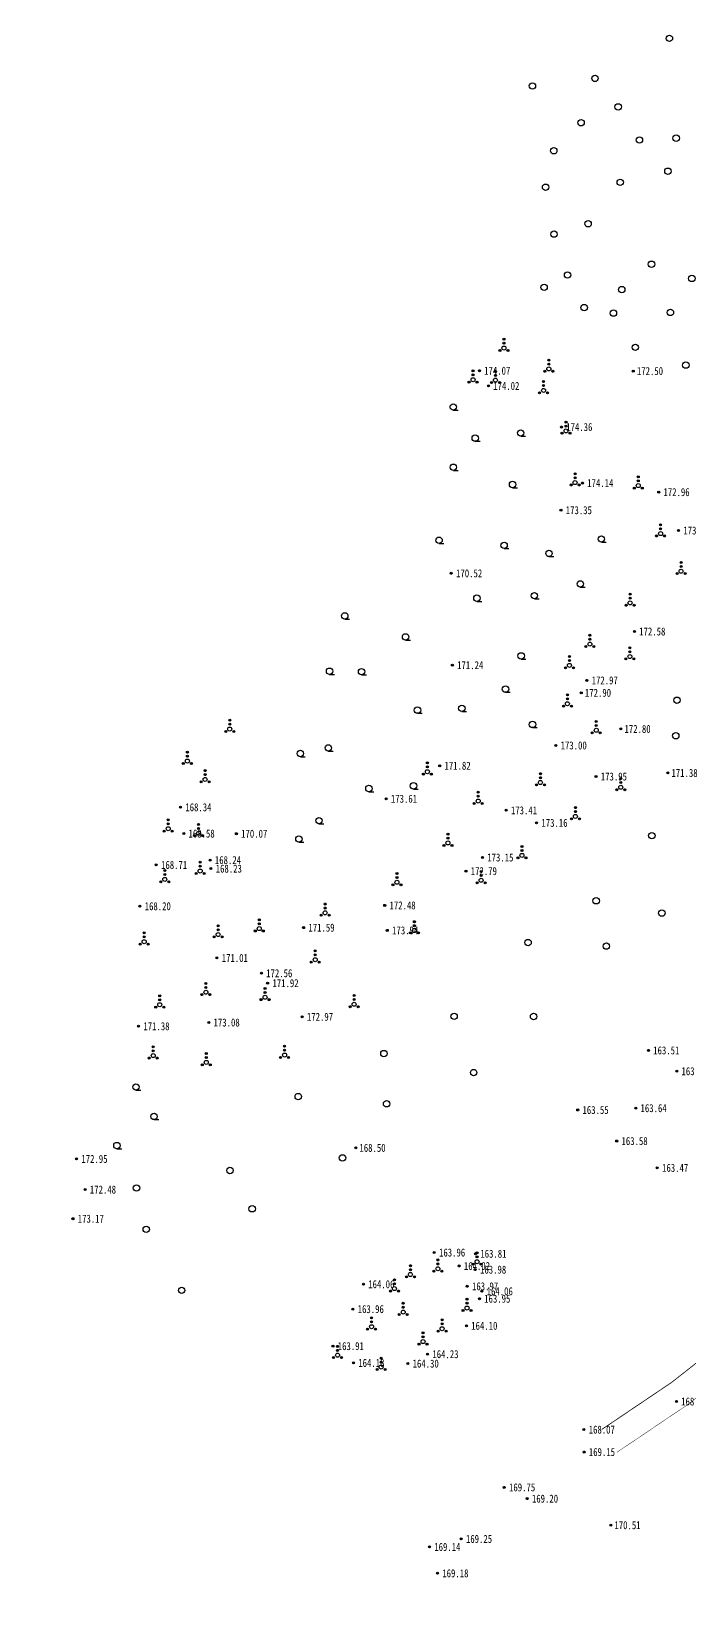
# Model space of a CAD drawing. Header units: millimetres. Extents: x -725 to 2274960, y -506 to 2980382.
# Drawn here: x 574202.6 to 574284.8, y 2880300.3 to 2880496.9 of the extents above; entities that cross this region are included whole.
import ezdxf
from ezdxf.enums import TextEntityAlignment as Align

# ---------------------------------------------------------------- set-up
doc = ezdxf.new("R2010")
doc.units = ezdxf.units.MM
doc.header["$LTSCALE"] = 1000
doc.linetypes.add('X0', pattern=[4, 3, -1])
doc.linetypes.add('X2', pattern=[10, 8, -2])
for name, color, linetype in [('DLSS', 8, 'Continuous'), ('GCD', 8, 'Continuous'), ('JMD', 8, 'Continuous'), ('SXSS', 5, 'Continuous'), ('YHJ_剖面_梁板', 4, 'Continuous'), ('ZBTZ', 8, 'Continuous')]:
    doc.layers.add(name, color=color, linetype=linetype)
doc.linetypes.add('10421', pattern='A,2,[150,AAA.SHX,S=0.5,R=0,X=0,Y=0.5],1e-11', length=2)
doc.linetypes.add('1161', pattern='A,0,[149,AAA.SHX,S=0.15,R=0,X=0,Y=0],-1.6', length=1.6)
doc.linetypes.add('444', pattern='A,4.5,[145,AAA.SHX,S=1,R=0,X=0,Y=1],4.5,-0.5,[146,AAA.SHX,S=1,R=0,X=0,Y=0],-0.5', length=10)

# ---------------------------------------------------------------- blocks, each defined once
blk = doc.blocks.new('gc326')
blk.add_circle((0, 0), 0.8)
blk = doc.blocks.new('gc208')
blk.add_line((0, -0.8), (1.2, -0.8))
blk.add_circle((0, 0), 0.8)
blk = doc.blocks.new('*U36')
at = {"linetype": 'Continuous'}
for points in [[(-0.25, 2.2), (-0.24, 2.12), (-0.24, 2.28)], [(-0.24, 2.28), (-0.2, 2.05), (-0.2, 2.35)], [(-0.2, 2.05), (-0.24, 2.28), (-0.24, 2.12)], [(-0.2, 2.35), (-0.15, 2), (-0.15, 2.4)], [(-0.15, 2), (-0.2, 2.35), (-0.2, 2.05)], [(-0.15, 2.4), (-0.08, 1.96), (-0.08, 2.44)], [(-0.08, 1.96), (-0.15, 2.4), (-0.15, 2)], [(-0.08, 2.44), (0, 1.95), (0, 2.45)], [(0, 1.95), (-0.08, 2.44), (-0.08, 1.96)], [(0, 2.45), (0.08, 1.96), (0.08, 2.44)], [(0.08, 1.96), (0, 2.45), (0, 1.95)], [(0.08, 2.44), (0.15, 2), (0.15, 2.4)], [(0.15, 2), (0.08, 2.44), (0.08, 1.96)], [(0.15, 2.4), (0.2, 2.05), (0.2, 2.35)], [(0.2, 2.05), (0.15, 2.4), (0.15, 2)], [(0.2, 2.35), (0.24, 2.12), (0.24, 2.28)], [(0.24, 2.12), (0.2, 2.35), (0.2, 2.05)], [(0.25, 2.2), (0.24, 2.28), (0.24, 2.12)]]:
    blk.add_solid(points, dxfattribs=at)
blk = doc.blocks.new('*U35')
at = {"linetype": 'Continuous'}
for points in [[(-0.25, 1.2), (-0.24, 1.12), (-0.24, 1.28)], [(-0.24, 1.28), (-0.2, 1.05), (-0.2, 1.35)], [(-0.2, 1.05), (-0.24, 1.28), (-0.24, 1.12)], [(-0.2, 1.35), (-0.15, 1), (-0.15, 1.4)], [(-0.15, 1), (-0.2, 1.35), (-0.2, 1.05)], [(-0.15, 1.4), (-0.08, 0.96), (-0.08, 1.44)], [(-0.08, 0.96), (-0.15, 1.4), (-0.15, 1)], [(-0.08, 1.44), (0, 0.95), (0, 1.45)], [(0, 0.95), (-0.08, 1.44), (-0.08, 0.96)], [(0, 1.45), (0.08, 0.96), (0.08, 1.44)], [(0.08, 0.96), (0, 1.45), (0, 0.95)], [(0.08, 1.44), (0.15, 1), (0.15, 1.4)], [(0.15, 1), (0.08, 1.44), (0.08, 0.96)], [(0.15, 1.4), (0.2, 1.05), (0.2, 1.35)], [(0.2, 1.05), (0.15, 1.4), (0.15, 1)], [(0.2, 1.35), (0.24, 1.12), (0.24, 1.28)], [(0.24, 1.12), (0.2, 1.35), (0.2, 1.05)], [(0.25, 1.2), (0.24, 1.28), (0.24, 1.12)]]:
    blk.add_solid(points, dxfattribs=at)
blk = doc.blocks.new('*U34')
at = {"linetype": 'Continuous'}
for points in [[(-1.25, -0.6), (-1.24, -0.68), (-1.24, -0.52)], [(-1.24, -0.52), (-1.2, -0.75), (-1.2, -0.45)], [(-1.2, -0.75), (-1.24, -0.52), (-1.24, -0.68)], [(-1.2, -0.45), (-1.15, -0.8), (-1.15, -0.4)], [(-1.15, -0.8), (-1.2, -0.45), (-1.2, -0.75)], [(-1.15, -0.4), (-1.08, -0.84), (-1.08, -0.36)], [(-1.08, -0.84), (-1.15, -0.4), (-1.15, -0.8)], [(-1.08, -0.36), (-1, -0.85), (-1, -0.35)], [(-1, -0.85), (-1.08, -0.36), (-1.08, -0.84)], [(-1, -0.35), (-0.92, -0.84), (-0.92, -0.36)], [(-0.92, -0.84), (-1, -0.35), (-1, -0.85)], [(-0.92, -0.36), (-0.85, -0.8), (-0.85, -0.4)], [(-0.85, -0.8), (-0.92, -0.36), (-0.92, -0.84)], [(-0.85, -0.4), (-0.8, -0.75), (-0.8, -0.45)], [(-0.8, -0.75), (-0.85, -0.4), (-0.85, -0.8)], [(-0.8, -0.45), (-0.76, -0.68), (-0.76, -0.52)], [(-0.76, -0.68), (-0.8, -0.45), (-0.8, -0.75)], [(-0.75, -0.6), (-0.76, -0.52), (-0.76, -0.68)]]:
    blk.add_solid(points, dxfattribs=at)
blk = doc.blocks.new('*U33')
at = {"linetype": 'Continuous'}
for points in [[(0.75, -0.6), (0.76, -0.68), (0.76, -0.52)], [(0.76, -0.52), (0.8, -0.75), (0.8, -0.45)], [(0.8, -0.75), (0.76, -0.52), (0.76, -0.68)], [(0.8, -0.45), (0.85, -0.8), (0.85, -0.4)], [(0.85, -0.8), (0.8, -0.45), (0.8, -0.75)], [(0.85, -0.4), (0.92, -0.84), (0.92, -0.36)], [(0.92, -0.84), (0.85, -0.4), (0.85, -0.8)], [(0.92, -0.36), (1, -0.85), (1, -0.35)], [(1, -0.85), (0.92, -0.36), (0.92, -0.84)], [(1, -0.35), (1.08, -0.84), (1.08, -0.36)], [(1.08, -0.84), (1, -0.35), (1, -0.85)], [(1.08, -0.36), (1.15, -0.8), (1.15, -0.4)], [(1.15, -0.8), (1.08, -0.36), (1.08, -0.84)], [(1.15, -0.4), (1.2, -0.75), (1.2, -0.45)], [(1.2, -0.75), (1.15, -0.4), (1.15, -0.8)], [(1.2, -0.45), (1.24, -0.68), (1.24, -0.52)], [(1.24, -0.68), (1.2, -0.45), (1.2, -0.75)], [(1.25, -0.6), (1.24, -0.52), (1.24, -0.68)]]:
    blk.add_solid(points, dxfattribs=at)
blk = doc.blocks.new('gc160')
for centre, radius in [((0, 0), 0.5), ((0, 2.2), 0.25), ((0, 1.2), 0.25), ((-1, -0.6), 0.25), ((1, -0.6), 0.25)]:
    blk.add_circle(centre, radius)
at = {"linetype": 'Continuous'}
for name in ['*U36', '*U35', '*U34', '*U33']:
    blk.add_blockref(name, (0, 0), dxfattribs=at)
blk = doc.blocks.new('gc200')
h = blk.add_hatch(color=256)
edge = h.paths.add_edge_path()
edge.add_arc((0, 0), 0.25, 0, 360)
blk.add_circle((0, 0), 0.25)

msp = doc.modelspace()

# ---------------------------------------------------------------- linework, layer by layer
at = {"layer": 'DLSS', "color": 4, "linetype": 'X2', "elevation": 162.8509, "flags": 128}
msp.add_lwpolyline([(574273.7778, 2880322.1221, 0.1, 0.1, 0), (574282.5398, 2880328.0316, 0.1, 0.1, 0), (574286.6223, 2880331.2436, 0.1, 0.1, 0), (574292.1253, 2880335.2062, 0.1, 0.1, 0), (574295.3441, 2880337.1677, 0.1, 0.1, 0), (574301.8963, 2880341.2575, 0.1, 0.1, 0), (574308.6828, 2880344.8557, 0.1, 0.1, 0), (574313.9336, 2880348.5514, 0.1, 0.1, 0), (574323.5292, 2880357.3345, 0.1, 0.1, 0), (574336.4189, 2880371.7569, 0.1, 0.1, 0), (574340.7992, 2880377.4109, 0.1, 0.1, 0), (574344.1163, 2880383.0738, 0.1, 0.1, 0), (574348.4255, 2880392.5343, 0.1, 0.1, 0), (574350.2109, 2880397.8787, 0.1, 0.1, 0), (574350.9225, 2880401.358, 0.1, 0.1, 0)], format="xyseb", dxfattribs=at)
at = {"layer": 'DLSS', "color": 8, "linetype": 'Continuous', "const_width": 0.054, "elevation": 162.8509, "flags": 128}
msp.add_lwpolyline([(574275.693, 2880319.2824), (574284.5591, 2880325.2621), (574288.683, 2880328.5065)], dxfattribs=at)
at = {"layer": 'JMD', "linetype": '444', "elevation": 162.6047, "flags": 128}
msp.add_lwpolyline([(574293.0549, 2880339.3088, 0.00000216, 0.00000216, 0), (574290.5212, 2880337.0984, 0.00000216, 0.00000216, 0), (574289.4685, 2880336.0506, 0.00000216, 0.00000216, 0), (574286.9164, 2880333.5546, 0.00000216, 0.00000216, 0), (574285.0787, 2880331.9308, 0.00000216, 0.00000216, 0), (574272.5253, 2880321.8395, 0.00000216, 0.00000216, 0), (574268.6947, 2880319.2554, 0.00000216, 0.00000216, 0), (574262.1072, 2880314.5799, 0.00000216, 0.00000216, 0), (574256.1713, 2880310.018, 0.00000216, 0.00000216, 0), (574254.8868, 2880309.066, 0.00000216, 0.00000216, 0), (574253.2419, 2880307.42, 0.00000216, 0.00000216, 0)], format="xyseb", dxfattribs=at)
at = {"layer": 'SXSS', "color": 5, "linetype": 'X0', "ltscale": 2, "flags": 128}
for points, elevation in [([(574226.8689, 2880304.0533, 0.00000216, 0.00000216, 0), (574241.6147, 2880313.2164, 0.00000216, 0.00000216, 0), (574252.0111, 2880318.0325, 0.00000216, 0.00000216, 0), (574287.522, 2880346.7794, 0.00000216, 0.00000216, 0), (574289.5546, 2880349.9092, 0.00000216, 0.00000216, 0), (574292.25, 2880351.2538, 0.00000216, 0.00000216, 0), (574294.0535, 2880354.1024, 0.00000216, 0.00000216, 0), (574297.1114, 2880356.0431, 0.00000216, 0.00000216, 0), (574303.4925, 2880356.7315, 0.00000216, 0.00000216, 0), (574305.6927, 2880358.7506, 0.00000216, 0.00000216, 0), (574310.7926, 2880364.3675, 0.00000216, 0.00000216, 0), (574316.5041, 2880371.6909, 0.00000216, 0.00000216, 0), (574321.4527, 2880375.6448, 0.00000216, 0.00000216, 0), (574325.7465, 2880381.7281, 0.00000216, 0.00000216, 0), (574334.1222, 2880399.8648, 0.00000216, 0.00000216, 0), (574338.8529, 2880413.9505, 0.00000216, 0.00000216, 0), (574341.1901, 2880420.0087, 0.00000216, 0.00000216, 0), (574341.5864, 2880428.7253, 0.00000216, 0.00000216, 0), (574341.269, 2880440.7779, 0.00000216, 0.00000216, 0), (574341.0686, 2880462.461, 0.00000216, 0.00000216, 0), (574339.8078, 2880474.6251, 0.00000216, 0.00000216, 0), (574338.4805, 2880482.0554, 0.00000216, 0.00000216, 0), (574336.4374, 2880488.6629, 0.00000216, 0.00000216, 0), (574333.4917, 2880496.4451, 0.00000216, 0.00000216, 0)], 157.6342), ([(574298.1701, 2880493.9832, 0.00000216, 0.00000216, 0), (574306.8817, 2880482.5808, 0.00000216, 0.00000216, 0), (574311.276, 2880471.4521, 0.00000216, 0.00000216, 0), (574312.5014, 2880462.7284, 0.00000216, 0.00000216, 0), (574313.6104, 2880454.7825, 0.00000216, 0.00000216, 0), (574313.7578, 2880449.2776, 0.00000216, 0.00000216, 0), (574314.8904, 2880446.226, 0.00000216, 0.00000216, 0), (574314.6465, 2880442.9533, 0.00000217, 0.00000217, 0), (574313.4622, 2880434.2929, 0.00000217, 0.00000217, 0), (574306.2735, 2880417.5554, 0.00000216, 0.00000216, 0), (574301.1733, 2880409.37, 0.00000217, 0.00000217, 0), (574291.6905, 2880395.6884, 0.00000216, 0.00000216, 0), (574286.6575, 2880389.6157, 0.00000217, 0.00000217, 0), (574269.1422, 2880371.5065, 0.00000216, 0.00000216, 0), (574260.8599, 2880364.3273, 0.00000217, 0.00000217, 0), (574245.2089, 2880356.8917, 0.00000216, 0.00000216, 0), (574229.225, 2880344.1429, 0.00000217, 0.00000217, 0), (574214.457, 2880332.1313, 0.00000218, 0.00000218, 0), (574206.8378, 2880327.3172, 0.00000217, 0.00000217, 0)], 158.8226)]:
    msp.add_lwpolyline(points, format="xyseb", dxfattribs=dict(at, elevation=elevation))
at = {"layer": 'SXSS', "linetype": '10421', "elevation": 162.9901, "flags": 128}
msp.add_lwpolyline([(574281.6786, 2880320.1719, 0.00000216, 0.00000216, 0), (574283.7851, 2880319.6306, 0.00000216, 0.00000216, 0), (574286.5299, 2880319.3514, 0.00000216, 0.00000216, 0), (574291.1648, 2880318.2493, 0.00000216, 0.00000216, 0), (574292.5163, 2880318.3583, 0.00000216, 0.00000216, 0), (574293.7302, 2880320.487, 0.00000216, 0.00000216, 0), (574296.0568, 2880324.998, 0.00000216, 0.00000216, 0), (574298.5109, 2880329.7157, 0.00000216, 0.00000216, 0), (574299.5044, 2880331.4457, 0.00000216, 0.00000216, 0), (574299.996, 2880332.8379, 0.00000216, 0.00000216, 0), (574301.248, 2880334.3997, 0.00000216, 0.00000216, 0), (574302.7833, 2880334.9745, 0.00000216, 0.00000216, 0), (574302.2835, 2880335.8878, 0.00000216, 0.00000216, 0), (574300.2676, 2880335.5835, 0.00000216, 0.00000216, 0), (574298.1254, 2880334.2706, 0.00000216, 0.00000216, 0), (574290.7082, 2880329.2005, 0.00000216, 0.00000216, 0), (574287.0197, 2880326.4067, 0.00000216, 0.00000216, 0), (574279.5585, 2880321.4203, 0.00000216, 0.00000216, 0)], format="xyseb", close=True, dxfattribs=at)
at = {"layer": 'SXSS', "linetype": 'Continuous', "flags": 128}
for points, elevation in [([(574309.262, 2880333.2725, 0.00000216, 0.00000216, 0), (574306.6487, 2880332.0173, 0.00000216, 0.00000216, 0), (574305.6037, 2880331.6085, 0.00000216, 0.00000216, 0), (574303.0943, 2880331.1298, 0.00000216, 0.00000216, 0), (574302.082, 2880330.9274, 0.00000216, 0.00000216, 0), (574300.823, 2880329.98, 0.00000216, 0.00000216, 0), (574300.5856, 2880329.7846, 0.00000216, 0.00000216, 0), (574300.1472, 2880329.3633, 0.00000216, 0.00000216, 0), (574299.5659, 2880328.7236, 0.00000216, 0.00000216, 0), (574298.256, 2880325.6922, 0.00000216, 0.00000216, 0), (574297.2562, 2880323.9002, 0.00000216, 0.00000216, 0), (574296.4629, 2880322.3323, 0.00000216, 0.00000216, 0), (574295.2915, 2880320.3124, 0.00000216, 0.00000216, 0), (574294.6787, 2880318.9224, 0.00000216, 0.00000216, 0), (574293.4886, 2880317.6083, 0.00000216, 0.00000216, 0), (574292.2495, 2880316.5414, 0.00000216, 0.00000216, 0), (574289.6728, 2880317.2048, 0.00000216, 0.00000216, 0), (574287.8459, 2880317.7121, 0.00000216, 0.00000216, 0), (574285.8105, 2880317.7956, 0.00000216, 0.00000216, 0), (574284.8559, 2880317.7778, 0.00000216, 0.00000216, 0), (574283.3045, 2880318.1352, 0.00000216, 0.00000216, 0), (574280.7978, 2880318.2888, 0.00000216, 0.00000216, 0), (574277.6772, 2880317.5991, 0.00000216, 0.00000216, 0)], 163.9683), ([(574284.92, 2880318.3922, 0.00000216, 0.00000216, 0), (574283.3927, 2880318.744, 0.00000216, 0.00000216, 0), (574280.7494, 2880318.9061, 0.00000216, 0.00000216, 0), (574277.5449, 2880318.1978, 0.00000216, 0.00000216, 0)], 162.106)]:
    msp.add_lwpolyline(points, format="xyseb", dxfattribs=dict(at, elevation=elevation))
at = {"layer": 'YHJ_剖面_梁板'}
msp.add_circle((589254.9496, 2837256.879), 143124.932, dxfattribs=at)
at = {"layer": 'ZBTZ', "linetype": '1161', "elevation": 158.2155, "flags": 128}
msp.add_lwpolyline([(574239.7532, 2880329.4397, 0.00000216, 0.00000216, 0), (574242.8701, 2880327.9447, 0.00000216, 0.00000216, 0), (574247.9707, 2880328.8737, 0.00000216, 0.00000216, 0), (574253.6281, 2880330.0738, 0.00000216, 0.00000216, 0), (574257.2705, 2880332.2031, 0.00000216, 0.00000216, 0), (574260.5314, 2880336.1705, 0.00000216, 0.00000216, 0), (574259.5306, 2880343.8721, 0.00000216, 0.00000216, 0), (574256.4005, 2880345.3394, 0.00000216, 0.00000216, 0), (574252.2261, 2880344.8408, 0.00000216, 0.00000216, 0), (574247.9831, 2880343.2631, 0.00000216, 0.00000216, 0), (574244.7999, 2880341.6642, 0.00000216, 0.00000216, 0), (574242.1776, 2880338.517, 0.00000216, 0.00000216, 0), (574240.2415, 2880334.4801, 0.00000216, 0.00000216, 0), (574238.7661, 2880331.7892, 0.00000216, 0.00000216, 0)], format="xyseb", close=True, dxfattribs=at)

# ---------------------------------------------------------------- block references
at = {"layer": 'GCD', "linetype": 'Continuous'}
ref = msp.add_blockref('gc200', (574258.508, 2880454.464, 174.066), dxfattribs=dict(at, xscale=0.5, yscale=0.5, zscale=0.5))
ref.add_attrib('height', '174.07', dxfattribs={"linetype": 'Continuous', "height": 1, "width": 0.8}).set_placement((574259.108, 2880454.464, 174.066), align=Align.MIDDLE_LEFT)
ref = msp.add_blockref('gc200', (574277.7344, 2880454.4211, 172.5), dxfattribs=dict(at, xscale=0.5, yscale=0.5, zscale=0.5))
ref.add_attrib('height', '172.50', dxfattribs={"linetype": 'Continuous', "height": 1, "width": 0.8}).set_placement((574278.1844, 2880454.4211, 172.5), align=Align.MIDDLE_LEFT)
ref = msp.add_blockref('gc200', (574259.641, 2880452.564, 174.017), dxfattribs=dict(at, xscale=0.5, yscale=0.5, zscale=0.5))
ref.add_attrib('height', '174.02', dxfattribs={"linetype": 'Continuous', "height": 1, "width": 0.8}).set_placement((574260.241, 2880452.564, 174.017), align=Align.MIDDLE_LEFT)
ref = msp.add_blockref('gc200', (574268.758, 2880447.423, 174.362), dxfattribs=dict(at, xscale=0.5, yscale=0.5, zscale=0.5))
ref.add_attrib('height', '174.36', dxfattribs={"linetype": 'Continuous', "height": 1, "width": 0.8}).set_placement((574269.358, 2880447.423, 174.362), align=Align.MIDDLE_LEFT)
ref = msp.add_blockref('gc200', (574271.379, 2880440.426, 174.136), dxfattribs=dict(at, xscale=0.5, yscale=0.5, zscale=0.5))
ref.add_attrib('height', '174.14', dxfattribs={"linetype": 'Continuous', "height": 1, "width": 0.8}).set_placement((574271.979, 2880440.426, 174.136), align=Align.MIDDLE_LEFT)
ref = msp.add_blockref('gc200', (574280.902, 2880439.291, 172.956), dxfattribs=dict(at, xscale=0.5, yscale=0.5, zscale=0.5))
ref.add_attrib('height', '172.96', dxfattribs={"linetype": 'Continuous', "height": 1, "width": 0.8}).set_placement((574281.502, 2880439.291, 172.956), align=Align.MIDDLE_LEFT)
ref = msp.add_blockref('gc200', (574268.7, 2880437.034, 173.347), dxfattribs=dict(at, xscale=0.5, yscale=0.5, zscale=0.5))
ref.add_attrib('height', '173.35', dxfattribs={"linetype": 'Continuous', "height": 1, "width": 0.8}).set_placement((574269.3, 2880437.034, 173.347), align=Align.MIDDLE_LEFT)
ref = msp.add_blockref('gc200', (574283.382, 2880434.496, 173.046), dxfattribs=dict(at, xscale=0.5, yscale=0.5, zscale=0.5))
ref.add_attrib('height', '173.05', dxfattribs={"linetype": 'Continuous', "height": 1, "width": 0.8}).set_placement((574283.982, 2880434.496, 173.046), align=Align.MIDDLE_LEFT)
ref = msp.add_blockref('gc200', (574254.997, 2880429.142, 170.516), dxfattribs=dict(at, xscale=0.5, yscale=0.5, zscale=0.5))
ref.add_attrib('height', '170.52', dxfattribs={"linetype": 'Continuous', "height": 1, "width": 0.8}).set_placement((574255.597, 2880429.142, 170.516), align=Align.MIDDLE_LEFT)
ref = msp.add_blockref('gc200', (574277.871, 2880421.875, 172.579), dxfattribs=dict(at, xscale=0.5, yscale=0.5, zscale=0.5))
ref.add_attrib('height', '172.58', dxfattribs={"linetype": 'Continuous', "height": 1, "width": 0.8}).set_placement((574278.471, 2880421.875, 172.579), align=Align.MIDDLE_LEFT)
ref = msp.add_blockref('gc200', (574255.133, 2880417.663, 171.239), dxfattribs=dict(at, xscale=0.5, yscale=0.5, zscale=0.5))
ref.add_attrib('height', '171.24', dxfattribs={"linetype": 'Continuous', "height": 1, "width": 0.8}).set_placement((574255.733, 2880417.663, 171.239), align=Align.MIDDLE_LEFT)
ref = msp.add_blockref('gc200', (574271.2396, 2880414.2073, 172.9), dxfattribs=dict(at, xscale=0.5, yscale=0.5, zscale=0.5))
ref.add_attrib('height', '172.90', dxfattribs={"linetype": 'Continuous', "height": 1, "width": 0.8}).set_placement((574271.6896, 2880414.2073, 172.9), align=Align.MIDDLE_LEFT)
ref = msp.add_blockref('gc200', (574271.934, 2880415.764, 172.972), dxfattribs=dict(at, xscale=0.5, yscale=0.5, zscale=0.5))
ref.add_attrib('height', '172.97', dxfattribs={"linetype": 'Continuous', "height": 1, "width": 0.8}).set_placement((574272.534, 2880415.764, 172.972), align=Align.MIDDLE_LEFT)
ref = msp.add_blockref('gc200', (574276.1828, 2880409.69, 172.8), dxfattribs=dict(at, xscale=0.5, yscale=0.5, zscale=0.5))
ref.add_attrib('height', '172.80', dxfattribs={"linetype": 'Continuous', "height": 1, "width": 0.8}).set_placement((574276.6328, 2880409.69, 172.8), align=Align.MIDDLE_LEFT)
ref = msp.add_blockref('gc200', (574268.054, 2880407.629, 172.997), dxfattribs=dict(at, xscale=0.5, yscale=0.5, zscale=0.5))
ref.add_attrib('height', '173.00', dxfattribs={"linetype": 'Continuous', "height": 1, "width": 0.8}).set_placement((574268.654, 2880407.629, 172.997), align=Align.MIDDLE_LEFT)
ref = msp.add_blockref('gc200', (574253.553, 2880405.093, 171.822), dxfattribs=dict(at, xscale=0.5, yscale=0.5, zscale=0.5))
ref.add_attrib('height', '171.82', dxfattribs={"linetype": 'Continuous', "height": 1, "width": 0.8}).set_placement((574254.153, 2880405.093, 171.822), align=Align.MIDDLE_LEFT)
ref = msp.add_blockref('gc200', (574273.075, 2880403.75, 173.945), dxfattribs=dict(at, xscale=0.5, yscale=0.5, zscale=0.5))
ref.add_attrib('height', '173.95', dxfattribs={"linetype": 'Continuous', "height": 1, "width": 0.8}).set_placement((574273.675, 2880403.75, 173.945), align=Align.MIDDLE_LEFT)
ref = msp.add_blockref('gc200', (574282.0503, 2880404.1927, 171.38), dxfattribs=dict(at, xscale=0.5, yscale=0.5, zscale=0.5))
ref.add_attrib('height', '171.38', dxfattribs={"linetype": 'Continuous', "height": 1, "width": 0.8}).set_placement((574282.5003, 2880404.1927, 171.38), align=Align.MIDDLE_LEFT)
ref = msp.add_blockref('gc200', (574246.86, 2880400.966, 173.61), dxfattribs=dict(at, xscale=0.5, yscale=0.5, zscale=0.5))
ref.add_attrib('height', '173.61', dxfattribs={"linetype": 'Continuous', "height": 1, "width": 0.8}).set_placement((574247.46, 2880400.966, 173.61), align=Align.MIDDLE_LEFT)
ref = msp.add_blockref('gc200', (574221.182, 2880399.901, 168.336), dxfattribs=dict(at, xscale=0.5, yscale=0.5, zscale=0.5))
ref.add_attrib('height', '168.34', dxfattribs={"linetype": 'Continuous', "height": 1, "width": 0.8}).set_placement((574221.782, 2880399.901, 168.336), align=Align.MIDDLE_LEFT)
ref = msp.add_blockref('gc200', (574261.85, 2880399.523, 173.405), dxfattribs=dict(at, xscale=0.5, yscale=0.5, zscale=0.5))
ref.add_attrib('height', '173.41', dxfattribs={"linetype": 'Continuous', "height": 1, "width": 0.8}).set_placement((574262.45, 2880399.523, 173.405), align=Align.MIDDLE_LEFT)
ref = msp.add_blockref('gc200', (574221.583, 2880396.615, 168.577), dxfattribs=dict(at, xscale=0.5, yscale=0.5, zscale=0.5))
ref.add_attrib('height', '168.58', dxfattribs={"linetype": 'Continuous', "height": 1, "width": 0.8}).set_placement((574222.183, 2880396.615, 168.577), align=Align.MIDDLE_LEFT)
ref = msp.add_blockref('gc200', (574228.156, 2880396.597, 170.072), dxfattribs=dict(at, xscale=0.5, yscale=0.5, zscale=0.5))
ref.add_attrib('height', '170.07', dxfattribs={"linetype": 'Continuous', "height": 1, "width": 0.8}).set_placement((574228.756, 2880396.597, 170.072), align=Align.MIDDLE_LEFT)
ref = msp.add_blockref('gc200', (574265.657, 2880397.955, 173.156), dxfattribs=dict(at, xscale=0.5, yscale=0.5, zscale=0.5))
ref.add_attrib('height', '173.16', dxfattribs={"linetype": 'Continuous', "height": 1, "width": 0.8}).set_placement((574266.257, 2880397.955, 173.156), align=Align.MIDDLE_LEFT)
ref = msp.add_blockref('gc200', (574218.152, 2880392.695, 168.709), dxfattribs=dict(at, xscale=0.5, yscale=0.5, zscale=0.5))
ref.add_attrib('height', '168.71', dxfattribs={"linetype": 'Continuous', "height": 1, "width": 0.8}).set_placement((574218.752, 2880392.695, 168.709), align=Align.MIDDLE_LEFT)
ref = msp.add_blockref('gc200', (574224.874, 2880393.302, 168.242), dxfattribs=dict(at, xscale=0.5, yscale=0.5, zscale=0.5))
ref.add_attrib('height', '168.24', dxfattribs={"linetype": 'Continuous', "height": 1, "width": 0.8}).set_placement((574225.474, 2880393.302, 168.242), align=Align.MIDDLE_LEFT)
ref = msp.add_blockref('gc200', (574258.895, 2880393.626, 173.154), dxfattribs=dict(at, xscale=0.5, yscale=0.5, zscale=0.5))
ref.add_attrib('height', '173.15', dxfattribs={"linetype": 'Continuous', "height": 1, "width": 0.8}).set_placement((574259.495, 2880393.626, 173.154), align=Align.MIDDLE_LEFT)
ref = msp.add_blockref('gc200', (574224.98, 2880392.232, 168.234), dxfattribs=dict(at, xscale=0.5, yscale=0.5, zscale=0.5))
ref.add_attrib('height', '168.23', dxfattribs={"linetype": 'Continuous', "height": 1, "width": 0.8}).set_placement((574225.58, 2880392.232, 168.234), align=Align.MIDDLE_LEFT)
ref = msp.add_blockref('gc200', (574256.833, 2880391.925, 172.785), dxfattribs=dict(at, xscale=0.5, yscale=0.5, zscale=0.5))
ref.add_attrib('height', '172.79', dxfattribs={"linetype": 'Continuous', "height": 1, "width": 0.8}).set_placement((574257.433, 2880391.925, 172.785), align=Align.MIDDLE_LEFT)
ref = msp.add_blockref('gc200', (574216.107, 2880387.534, 168.2), dxfattribs=dict(at, xscale=0.5, yscale=0.5, zscale=0.5))
ref.add_attrib('height', '168.20', dxfattribs={"linetype": 'Continuous', "height": 1, "width": 0.8}).set_placement((574216.707, 2880387.534, 168.2), align=Align.MIDDLE_LEFT)
ref = msp.add_blockref('gc200', (574246.684, 2880387.641, 172.477), dxfattribs=dict(at, xscale=0.5, yscale=0.5, zscale=0.5))
ref.add_attrib('height', '172.48', dxfattribs={"linetype": 'Continuous', "height": 1, "width": 0.8}).set_placement((574247.284, 2880387.641, 172.477), align=Align.MIDDLE_LEFT)
ref = msp.add_blockref('gc200', (574236.558, 2880384.854, 171.592), dxfattribs=dict(at, xscale=0.5, yscale=0.5, zscale=0.5))
ref.add_attrib('height', '171.59', dxfattribs={"linetype": 'Continuous', "height": 1, "width": 0.8}).set_placement((574237.158, 2880384.854, 171.592), align=Align.MIDDLE_LEFT)
ref = msp.add_blockref('gc200', (574247.009, 2880384.515, 173.939), dxfattribs=dict(at, xscale=0.5, yscale=0.5, zscale=0.5))
ref.add_attrib('height', '173.94', dxfattribs={"linetype": 'Continuous', "height": 1, "width": 0.8}).set_placement((574247.609, 2880384.515, 173.939), align=Align.MIDDLE_LEFT)
ref = msp.add_blockref('gc200', (574225.733, 2880381.07, 171.011), dxfattribs=dict(at, xscale=0.5, yscale=0.5, zscale=0.5))
ref.add_attrib('height', '171.01', dxfattribs={"linetype": 'Continuous', "height": 1, "width": 0.8}).set_placement((574226.333, 2880381.07, 171.011), align=Align.MIDDLE_LEFT)
ref = msp.add_blockref('gc200', (574231.282, 2880379.159, 172.556), dxfattribs=dict(at, xscale=0.5, yscale=0.5, zscale=0.5))
ref.add_attrib('height', '172.56', dxfattribs={"linetype": 'Continuous', "height": 1, "width": 0.8}).set_placement((574231.882, 2880379.159, 172.556), align=Align.MIDDLE_LEFT)
ref = msp.add_blockref('gc200', (574232.065, 2880377.92, 171.916), dxfattribs=dict(at, xscale=0.5, yscale=0.5, zscale=0.5))
ref.add_attrib('height', '171.92', dxfattribs={"linetype": 'Continuous', "height": 1, "width": 0.8}).set_placement((574232.665, 2880377.92, 171.916), align=Align.MIDDLE_LEFT)
ref = msp.add_blockref('gc200', (574224.71, 2880373.001, 173.078), dxfattribs=dict(at, xscale=0.5, yscale=0.5, zscale=0.5))
ref.add_attrib('height', '173.08', dxfattribs={"linetype": 'Continuous', "height": 1, "width": 0.8}).set_placement((574225.31, 2880373.001, 173.078), align=Align.MIDDLE_LEFT)
ref = msp.add_blockref('gc200', (574236.37, 2880373.712, 172.968), dxfattribs=dict(at, xscale=0.5, yscale=0.5, zscale=0.5))
ref.add_attrib('height', '172.97', dxfattribs={"linetype": 'Continuous', "height": 1, "width": 0.8}).set_placement((574236.97, 2880373.712, 172.968), align=Align.MIDDLE_LEFT)
ref = msp.add_blockref('gc200', (574215.945, 2880372.533, 171.376), dxfattribs=dict(at, xscale=0.5, yscale=0.5, zscale=0.5))
ref.add_attrib('height', '171.38', dxfattribs={"linetype": 'Continuous', "height": 1, "width": 0.8}).set_placement((574216.545, 2880372.533, 171.376), align=Align.MIDDLE_LEFT)
ref = msp.add_blockref('gc200', (574279.623, 2880369.517, 163.507), dxfattribs=dict(at, xscale=0.5, yscale=0.5, zscale=0.5))
ref.add_attrib('height', '163.51', dxfattribs={"linetype": 'Continuous', "height": 1, "width": 0.8}).set_placement((574280.223, 2880369.517, 163.507), align=Align.MIDDLE_LEFT)
ref = msp.add_blockref('gc200', (574283.155, 2880366.916, 163.739), dxfattribs=dict(at, xscale=0.5, yscale=0.5, zscale=0.5))
ref.add_attrib('height', '163.74', dxfattribs={"linetype": 'Continuous', "height": 1, "width": 0.8}).set_placement((574283.755, 2880366.916, 163.739), align=Align.MIDDLE_LEFT)
ref = msp.add_blockref('gc200', (574270.787, 2880362.066, 163.554), dxfattribs=dict(at, xscale=0.5, yscale=0.5, zscale=0.5))
ref.add_attrib('height', '163.55', dxfattribs={"linetype": 'Continuous', "height": 1, "width": 0.8}).set_placement((574271.387, 2880362.066, 163.554), align=Align.MIDDLE_LEFT)
ref = msp.add_blockref('gc200', (574278.037, 2880362.297, 163.639), dxfattribs=dict(at, xscale=0.5, yscale=0.5, zscale=0.5))
ref.add_attrib('height', '163.64', dxfattribs={"linetype": 'Continuous', "height": 1, "width": 0.8}).set_placement((574278.637, 2880362.297, 163.639), align=Align.MIDDLE_LEFT)
ref = msp.add_blockref('gc200', (574243.0793, 2880357.3357, 168.5), dxfattribs=dict(at, xscale=0.5, yscale=0.5, zscale=0.5))
ref.add_attrib('height', '168.50', dxfattribs={"linetype": 'Continuous', "height": 1, "width": 0.8}).set_placement((574243.5293, 2880357.3357, 168.5), align=Align.MIDDLE_LEFT)
ref = msp.add_blockref('gc200', (574275.659, 2880358.186, 163.584), dxfattribs=dict(at, xscale=0.5, yscale=0.5, zscale=0.5))
ref.add_attrib('height', '163.58', dxfattribs={"linetype": 'Continuous', "height": 1, "width": 0.8}).set_placement((574276.259, 2880358.186, 163.584), align=Align.MIDDLE_LEFT)
ref = msp.add_blockref('gc200', (574208.199, 2880355.954, 172.951), dxfattribs=dict(at, xscale=0.5, yscale=0.5, zscale=0.5))
ref.add_attrib('height', '172.95', dxfattribs={"linetype": 'Continuous', "height": 1, "width": 0.8}).set_placement((574208.799, 2880355.954, 172.951), align=Align.MIDDLE_LEFT)
ref = msp.add_blockref('gc200', (574280.729, 2880354.838, 163.474), dxfattribs=dict(at, xscale=0.5, yscale=0.5, zscale=0.5))
ref.add_attrib('height', '163.47', dxfattribs={"linetype": 'Continuous', "height": 1, "width": 0.8}).set_placement((574281.329, 2880354.838, 163.474), align=Align.MIDDLE_LEFT)
ref = msp.add_blockref('gc200', (574209.262, 2880352.12, 172.476), dxfattribs=dict(at, xscale=0.5, yscale=0.5, zscale=0.5))
ref.add_attrib('height', '172.48', dxfattribs={"linetype": 'Continuous', "height": 1, "width": 0.8}).set_placement((574209.862, 2880352.12, 172.476), align=Align.MIDDLE_LEFT)
ref = msp.add_blockref('gc200', (574207.751, 2880348.477, 173.166), dxfattribs=dict(at, xscale=0.5, yscale=0.5, zscale=0.5))
ref.add_attrib('height', '173.17', dxfattribs={"linetype": 'Continuous', "height": 1, "width": 0.8}).set_placement((574208.351, 2880348.477, 173.166), align=Align.MIDDLE_LEFT)
ref = msp.add_blockref('gc200', (574252.869, 2880344.249, 163.957), dxfattribs=dict(at, xscale=0.5, yscale=0.5, zscale=0.5))
ref.add_attrib('height', '163.96', dxfattribs={"linetype": 'Continuous', "height": 1, "width": 0.8}).set_placement((574253.469, 2880344.249, 163.957), align=Align.MIDDLE_LEFT)
ref = msp.add_blockref('gc200', (574258.029, 2880344.099, 163.813), dxfattribs=dict(at, xscale=0.5, yscale=0.5, zscale=0.5))
ref.add_attrib('height', '163.81', dxfattribs={"linetype": 'Continuous', "height": 1, "width": 0.8}).set_placement((574258.629, 2880344.099, 163.813), align=Align.MIDDLE_LEFT)
ref = msp.add_blockref('gc200', (574255.976, 2880342.566, 164.02), dxfattribs=dict(at, xscale=0.5, yscale=0.5, zscale=0.5))
ref.add_attrib('height', '164.02', dxfattribs={"linetype": 'Continuous', "height": 1, "width": 0.8}).set_placement((574256.576, 2880342.566, 164.02), align=Align.MIDDLE_LEFT)
ref = msp.add_blockref('gc200', (574257.993, 2880342.111, 163.978), dxfattribs=dict(at, xscale=0.5, yscale=0.5, zscale=0.5))
ref.add_attrib('height', '163.98', dxfattribs={"linetype": 'Continuous', "height": 1, "width": 0.8}).set_placement((574258.593, 2880342.111, 163.978), align=Align.MIDDLE_LEFT)
ref = msp.add_blockref('gc200', (574244.029, 2880340.29, 164.059), dxfattribs=dict(at, xscale=0.5, yscale=0.5, zscale=0.5))
ref.add_attrib('height', '164.06', dxfattribs={"linetype": 'Continuous', "height": 1, "width": 0.8}).set_placement((574244.629, 2880340.29, 164.059), align=Align.MIDDLE_LEFT)
ref = msp.add_blockref('gc200', (574256.988, 2880340.028, 163.966), dxfattribs=dict(at, xscale=0.5, yscale=0.5, zscale=0.5))
ref.add_attrib('height', '163.97', dxfattribs={"linetype": 'Continuous', "height": 1, "width": 0.8}).set_placement((574257.588, 2880340.028, 163.966), align=Align.MIDDLE_LEFT)
ref = msp.add_blockref('gc200', (574258.824, 2880339.411, 164.058), dxfattribs=dict(at, xscale=0.5, yscale=0.5, zscale=0.5))
ref.add_attrib('height', '164.06', dxfattribs={"linetype": 'Continuous', "height": 1, "width": 0.8}).set_placement((574259.424, 2880339.411, 164.058), align=Align.MIDDLE_LEFT)
ref = msp.add_blockref('gc200', (574258.514, 2880338.481, 163.953), dxfattribs=dict(at, xscale=0.5, yscale=0.5, zscale=0.5))
ref.add_attrib('height', '163.95', dxfattribs={"linetype": 'Continuous', "height": 1, "width": 0.8}).set_placement((574259.114, 2880338.481, 163.953), align=Align.MIDDLE_LEFT)
ref = msp.add_blockref('gc200', (574242.712, 2880337.182, 163.961), dxfattribs=dict(at, xscale=0.5, yscale=0.5, zscale=0.5))
ref.add_attrib('height', '163.96', dxfattribs={"linetype": 'Continuous', "height": 1, "width": 0.8}).set_placement((574243.312, 2880337.182, 163.961), align=Align.MIDDLE_LEFT)
ref = msp.add_blockref('gc200', (574256.892, 2880335.098, 164.101), dxfattribs=dict(at, xscale=0.5, yscale=0.5, zscale=0.5))
ref.add_attrib('height', '164.10', dxfattribs={"linetype": 'Continuous', "height": 1, "width": 0.8}).set_placement((574257.492, 2880335.098, 164.101), align=Align.MIDDLE_LEFT)
ref = msp.add_blockref('gc200', (574240.222, 2880332.554, 163.91), dxfattribs=dict(at, xscale=0.5, yscale=0.5, zscale=0.5))
ref.add_attrib('height', '163.91', dxfattribs={"linetype": 'Continuous', "height": 1, "width": 0.8}).set_placement((574240.822, 2880332.554, 163.91), align=Align.MIDDLE_LEFT)
ref = msp.add_blockref('gc200', (574252.038, 2880331.546, 164.23), dxfattribs=dict(at, xscale=0.5, yscale=0.5, zscale=0.5))
ref.add_attrib('height', '164.23', dxfattribs={"linetype": 'Continuous', "height": 1, "width": 0.8}).set_placement((574252.638, 2880331.546, 164.23), align=Align.MIDDLE_LEFT)
ref = msp.add_blockref('gc200', (574242.783, 2880330.459, 164.182), dxfattribs=dict(at, xscale=0.5, yscale=0.5, zscale=0.5))
ref.add_attrib('height', '164.18', dxfattribs={"linetype": 'Continuous', "height": 1, "width": 0.8}).set_placement((574243.383, 2880330.459, 164.182), align=Align.MIDDLE_LEFT)
ref = msp.add_blockref('gc200', (574249.57, 2880330.369, 164.303), dxfattribs=dict(at, xscale=0.5, yscale=0.5, zscale=0.5))
ref.add_attrib('height', '164.30', dxfattribs={"linetype": 'Continuous', "height": 1, "width": 0.8}).set_placement((574250.17, 2880330.369, 164.303), align=Align.MIDDLE_LEFT)
ref = msp.add_blockref('gc200', (574283.117, 2880325.638, 168.704), dxfattribs=dict(at, xscale=0.5, yscale=0.5, zscale=0.5))
ref.add_attrib('height', '168.70', dxfattribs={"linetype": 'Continuous', "height": 1, "width": 0.8}).set_placement((574283.717, 2880325.638, 168.704), align=Align.MIDDLE_LEFT)
ref = msp.add_blockref('gc200', (574271.569, 2880322.118, 168.07), dxfattribs=dict(at, xscale=0.5, yscale=0.5, zscale=0.5))
ref.add_attrib('height', '168.07', dxfattribs={"linetype": 'Continuous', "height": 1, "width": 0.8}).set_placement((574272.169, 2880322.118, 168.07), align=Align.MIDDLE_LEFT)
ref = msp.add_blockref('gc200', (574271.583, 2880319.317, 169.147), dxfattribs=dict(at, xscale=0.5, yscale=0.5, zscale=0.5))
ref.add_attrib('height', '169.15', dxfattribs={"linetype": 'Continuous', "height": 1, "width": 0.8}).set_placement((574272.183, 2880319.317, 169.147), align=Align.MIDDLE_LEFT)
ref = msp.add_blockref('gc200', (574261.616, 2880314.901, 169.748), dxfattribs=dict(at, xscale=0.5, yscale=0.5, zscale=0.5))
ref.add_attrib('height', '169.75', dxfattribs={"linetype": 'Continuous', "height": 1, "width": 0.8}).set_placement((574262.216, 2880314.901, 169.748), align=Align.MIDDLE_LEFT)
ref = msp.add_blockref('gc200', (574264.473, 2880313.489, 169.198), dxfattribs=dict(at, xscale=0.5, yscale=0.5, zscale=0.5))
ref.add_attrib('height', '169.20', dxfattribs={"linetype": 'Continuous', "height": 1, "width": 0.8}).set_placement((574265.073, 2880313.489, 169.198), align=Align.MIDDLE_LEFT)
ref = msp.add_blockref('gc200', (574274.9246, 2880310.173, 170.5068), dxfattribs=dict(at, xscale=0.5, yscale=0.5, zscale=0.5))
ref.add_attrib('height', '170.51', dxfattribs={"linetype": 'Continuous', "height": 1, "width": 0.8}).set_placement((574275.3746, 2880310.173, 170.5068), align=Align.MIDDLE_LEFT)
ref = msp.add_blockref('gc200', (574256.233, 2880308.457, 169.252), dxfattribs=dict(at, xscale=0.5, yscale=0.5, zscale=0.5))
ref.add_attrib('height', '169.25', dxfattribs={"linetype": 'Continuous', "height": 1, "width": 0.8}).set_placement((574256.833, 2880308.457, 169.252), align=Align.MIDDLE_LEFT)
ref = msp.add_blockref('gc200', (574252.275, 2880307.453, 169.137), dxfattribs=dict(at, xscale=0.5, yscale=0.5, zscale=0.5))
ref.add_attrib('height', '169.14', dxfattribs={"linetype": 'Continuous', "height": 1, "width": 0.8}).set_placement((574252.875, 2880307.453, 169.137), align=Align.MIDDLE_LEFT)
ref = msp.add_blockref('gc200', (574253.277, 2880304.159, 169.178), dxfattribs=dict(at, xscale=0.5, yscale=0.5, zscale=0.5))
ref.add_attrib('height', '169.18', dxfattribs={"linetype": 'Continuous', "height": 1, "width": 0.8}).set_placement((574253.877, 2880304.159, 169.178), align=Align.MIDDLE_LEFT)
at = {"layer": 'ZBTZ', "linetype": 'Continuous', "xscale": 0.5, "yscale": 0.5}
for name, p in [('gc326', (574282.2408, 2880496.0002, 349.8896)), ('gc326', (574272.9498, 2880490.9971, 355.7577)), ('gc326', (574265.1352, 2880490.0508, 357.6403)), ('gc326', (574275.8412, 2880487.4393, 354.5568)), ('gc326', (574271.2093, 2880485.4573, 356.8624)), ('gc326', (574278.4985, 2880483.2969, 350.2664)), ('gc326', (574283.0826, 2880483.5265, 348.2161)), ('gc326', (574267.7955, 2880481.9559, 357.9923)), ('gc326', (574282.0561, 2880479.3979, 348.5839)), ('gc326', (574266.7795, 2880477.3968, 358.03)), ('gc326', (574276.1027, 2880478.0074, 350.8729)), ('gc326', (574267.8296, 2880471.5366, 356.7917)), ('gc326', (574272.09, 2880472.8316, 351.0115)), ('gc326', (574280.0094, 2880467.7732, 355.7586)), ('gc326', (574269.5234, 2880466.4196, 356.9741)), ('gc326', (574285.0476, 2880465.9931, 357.872)), ('gc326', (574266.5943, 2880464.8778, 356.3347)), ('gc326', (574276.2908, 2880464.5999, 356.2907)), ('gc326', (574271.5974, 2880462.349, 356.3231)), ('gc326', (574275.2522, 2880461.6605, 355.6474)), ('gc326', (574282.3659, 2880461.7448, 357.3905)), ('gc160', (574261.5802, 2880457.3006, 336.7878)), ('gc326', (574277.9922, 2880457.3859, 357.1555)), ('gc160', (574267.1844, 2880454.6887, 335.2989)), ('gc160', (574257.7132, 2880453.3366, 334.2035)), ('gc160', (574260.5151, 2880453.2808, 334.3877)), ('gc326', (574284.2899, 2880455.1607, 359.0061)), ('gc160', (574266.5247, 2880451.9994, 334.8906)), ('gc208', (574255.2488, 2880449.9305, 341.1093)), ('gc160', (574269.3277, 2880446.943, 334.7245)), ('gc208', (574257.9887, 2880446.0398, 343.5797)), ('gc208', (574263.6688, 2880446.6811, 340.6205)), ('gc208', (574255.2598, 2880442.4014, 341.6446)), ('gc208', (574262.6499, 2880440.2376, 345.5497)), ('gc160', (574270.4613, 2880440.4801, 334.4268)), ('gc160', (574278.3573, 2880440.0957, 333.5816)), ('gc160', (574281.1417, 2880434.1051, 332.6688)), ('gc208', (574253.4726, 2880433.2699, 344.6781)), ('gc208', (574261.5972, 2880432.639, 344.9605)), ('gc208', (574273.7404, 2880433.4266, 341.4638)), ('gc208', (574267.2021, 2880431.6269, 342.0528)), ('gc160', (574283.6996, 2880429.407, 338.9147)), ('gc208', (574258.1961, 2880426.0349, 343.1199)), ('gc208', (574265.3772, 2880426.3443, 339.5986)), ('gc208', (574271.1161, 2880427.8136, 343.6595)), ('gc160', (574277.3325, 2880425.4423, 333.0369)), ('gc208', (574241.6996, 2880423.8161, 344.452)), ('gc208', (574249.2879, 2880421.1901, 345.3779)), ('gc160', (574272.3056, 2880420.289, 332.6379)), ('gc208', (574263.7239, 2880418.82, 343.1889)), ('gc160', (574269.7617, 2880417.6314, 333.1798)), ('gc160', (574277.3051, 2880418.7411, 332.8473)), ('gc208', (574239.8008, 2880416.906, 343.2313)), ('gc208', (574243.7935, 2880416.842, 345.1789)), ('gc208', (574261.7729, 2880414.6743, 341.4624)), ('gc208', (574256.3191, 2880412.2691, 338.4056)), ('gc160', (574269.5035, 2880412.8373, 334.732)), ('gc326', (574283.1856, 2880413.2763, 352.2712)), ('gc160', (574227.3274, 2880409.6729, 337.2076)), ('gc208', (574250.7828, 2880412.0411, 341.5352)), ('gc208', (574265.1446, 2880410.2517, 340.7494)), ('gc160', (574273.1084, 2880409.5184, 333.625)), ('gc326', (574283.0357, 2880408.842, 353.2363)), ('gc160', (574222.0333, 2880405.677, 330.7991)), ('gc208', (574236.1495, 2880406.6239, 336.9428)), ('gc208', (574239.6421, 2880407.3157, 337.5148)), ('gc160', (574252.0121, 2880404.3448, 332.4679)), ('gc160', (574224.2534, 2880403.3783, 332.2938)), ('gc208', (574250.2809, 2880402.581, 338.4237)), ('gc160', (574266.1295, 2880402.9946, 334.2441)), ('gc160', (574276.1689, 2880402.3953, 334.3264)), ('gc208', (574244.7136, 2880402.2446, 339.0059)), ('gc160', (574258.3635, 2880400.6764, 334.0563)), ('gc160', (574270.5014, 2880398.7535, 333.8777)), ('gc160', (574219.6422, 2880397.2199, 329.3629)), ('gc160', (574223.4425, 2880396.6531, 328.9293)), ('gc208', (574238.4734, 2880398.2227, 171.7215)), ('gc208', (574235.966, 2880395.9394, 342.6651)), ('gc160', (574254.5879, 2880395.4368, 333.9653)), ('gc160', (574263.8285, 2880393.8913, 333.3527)), ('gc326', (574280.0488, 2880396.3564, 349.2693)), ('gc160', (574223.6371, 2880391.9254, 328.8758)), ('gc160', (574219.2193, 2880390.8898, 329.4527)), ('gc160', (574248.217, 2880390.519, 333.1192)), ('gc160', (574258.7254, 2880390.7704, 333.6977)), ('gc160', (574239.2388, 2880386.706, 332.0266)), ('gc326', (574273.0934, 2880388.2103, 351.3357)), ('gc326', (574281.2966, 2880386.677, 351.4572)), ('gc160', (574225.8797, 2880383.9937, 330.8207)), ('gc160', (574231.0231, 2880384.7349, 331.2947)), ('gc160', (574250.3872, 2880384.4968, 333.7538)), ('gc160', (574216.6415, 2880383.0936, 330.3419)), ('gc326', (574264.5879, 2880382.989, 347.7462)), ('gc160', (574238.0029, 2880380.8426, 332.9292)), ('gc326', (574274.3667, 2880382.5451, 352.0666)), ('gc160', (574224.3506, 2880376.7797, 331.9499)), ('gc160', (574231.7356, 2880376.1562, 332.7321)), ('gc160', (574218.5823, 2880375.2193, 331.7085)), ('gc160', (574242.8674, 2880375.2751, 333.1543)), ('gc326', (574255.3533, 2880373.7701, 350.2684)), ('gc326', (574265.2824, 2880373.7454, 343.7052)), ('gc160', (574217.77, 2880368.8572, 166.4753)), ('gc160', (574234.1806, 2880368.9319, 335.1813)), ('gc326', (574246.5799, 2880369.1185, 352.7186)), ('gc160', (574224.4023, 2880368.0141, 333.72)), ('gc326', (574257.7911, 2880366.7389, 350.816)), ('gc208', (574215.6205, 2880364.9423, 342.5697)), ('gc326', (574235.8874, 2880363.7379, 350.2613)), ('gc208', (574217.8739, 2880361.2563, 341.1013)), ('gc326', (574246.9228, 2880362.8416, 349.0157)), ('gc208', (574213.2382, 2880357.6184, 343.1023)), ('gc326', (574241.4086, 2880356.07, 348.0284)), ('gc326', (574227.3567, 2880354.5022, 353.2597)), ('gc326', (574215.6842, 2880352.3145, 347.6441)), ('gc326', (574230.1297, 2880349.7172, 349.351)), ('gc326', (574216.8987, 2880347.1438, 350.0782)), ('gc160', (574258.2159, 2880343.0961, 318.7865)), ('gc160', (574249.8933, 2880341.5014, 320.4871)), ('gc160', (574253.3265, 2880342.2162, 321.8852)), ('gc326', (574221.3306, 2880339.5231, 176.686)), ('gc160', (574247.897, 2880339.7383, 323.1247)), ('gc160', (574248.9953, 2880336.8, 321.9716)), ('gc160', (574256.9633, 2880337.3131, 319.8305)), ('gc160', (574245.0431, 2880334.976, 161.0689)), ('gc160', (574253.8513, 2880334.7254, 320.343)), ('gc160', (574251.4678, 2880333.1085, 319.6827)), ('gc160', (574240.7937, 2880331.4213, 319.1376)), ('gc160', (574246.2382, 2880329.9403, 322.9413))]:
    msp.add_blockref(name, p, dxfattribs=at)

doc.saveas('drawing.dxf')
